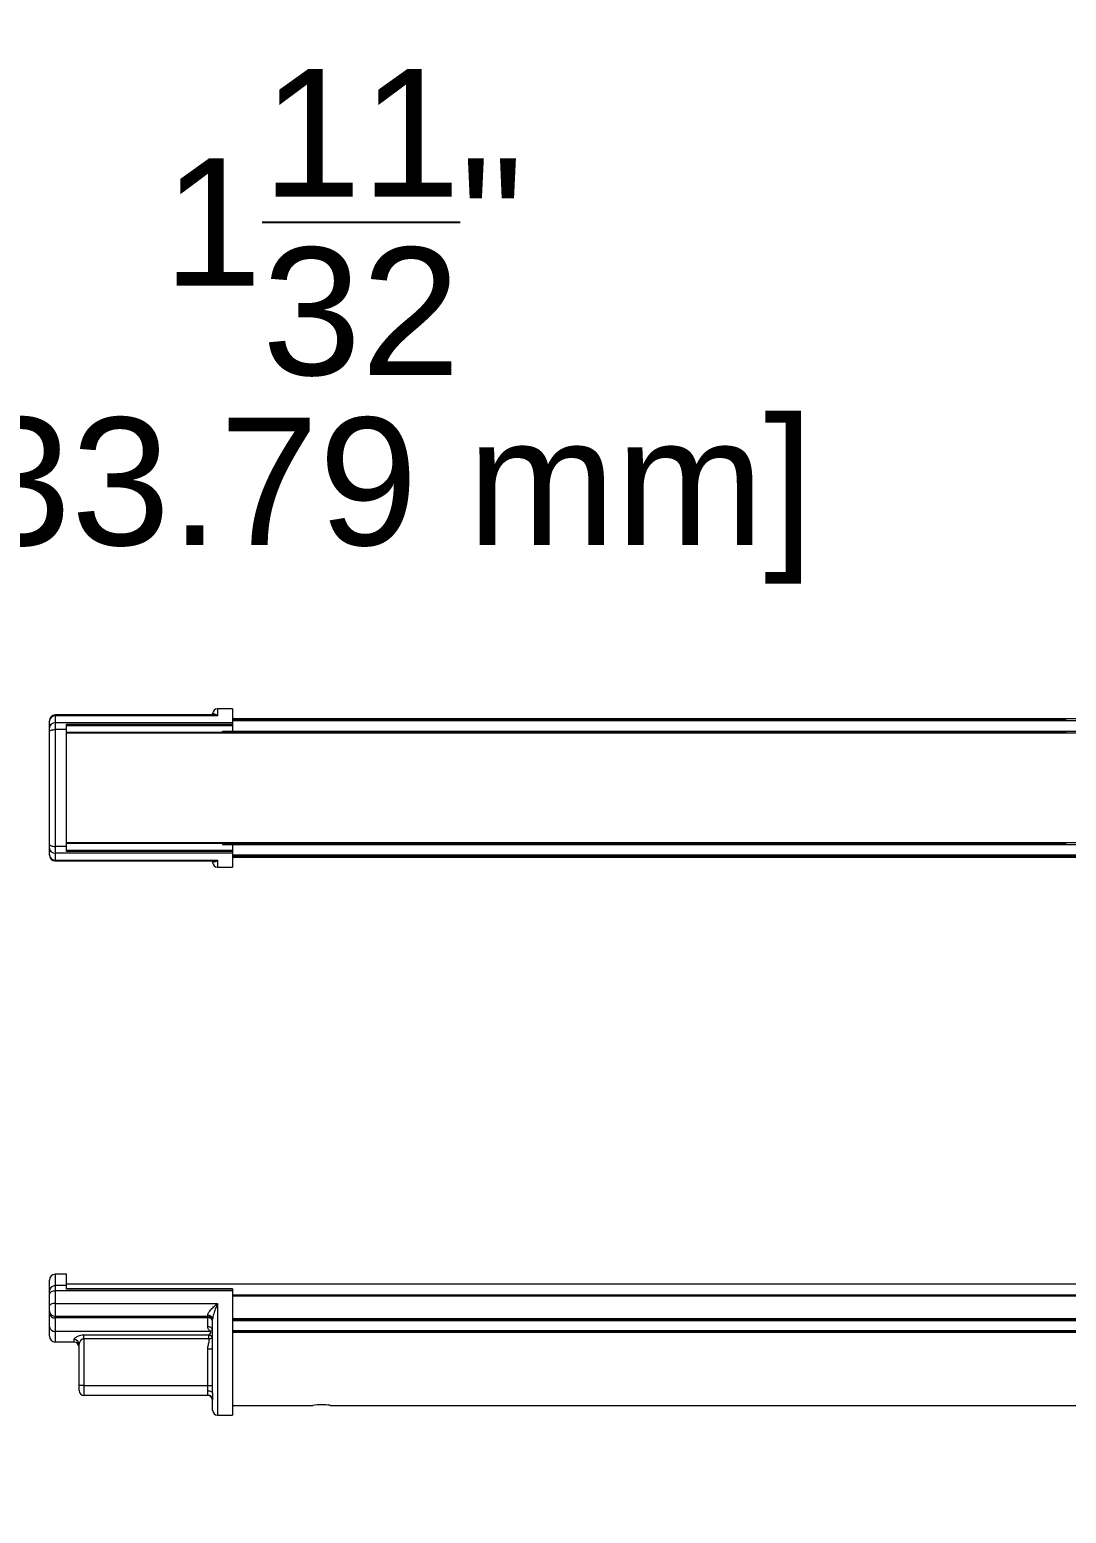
# Model space of a CAD drawing. Header units: inches. Extents: x -3.6 to 56, y -4.2 to 19.1.
# Drawn here: x 3.7 to 11.83, y 7.43 to 19.06 of the extents above; entities that cross this region are included whole.
import ezdxf

# ---------------------------------------------------------------- set-up
doc = ezdxf.new("R2010")
doc.units = ezdxf.units.IN
doc.header["$MEASUREMENT"] = 0
doc.layers.add('DIMENSIONS', color=1, linetype='Continuous')
doc.styles.get("Standard").update_dxf_attribs({"font": 'Arial.ttf'})
doc.dimstyles.new('Big 1IN', dxfattribs={"dimtxt": 1, "dimasz": 1, "dimexe": 0.18, "dimexo": 0.0625, "dimgap": 0.09, "dimtad": 0, "dimtih": 1, "dimtoh": 1, "dimdec": 5, "dimzin": 0, "dimdsep": 46, "dimlunit": 4, "dimtxsty": 'Standard', "dimcen": 0.5, "dimadec": 0, "dimazin": 0, "dimtfac": 1, "dimtdec": 5, "dimtofl": 0, "dimtmove": 0, "dimatfit": 3, "dimfxl": 1, "dimtolj": 1, "dimtzin": 0, "dimarcsym": 0})

# ---------------------------------------------------------------- blocks, each defined once
blk = doc.blocks.new('*D13')
at = {"layer": 'Defpoints', "color": 0, "transparency": 16777216}
for p in [(-0.163, 12.35), (-0.159, 8.921), (1.171, 8.922)]:
    blk.add_point(p, dxfattribs=at)
at = {"layer": 'DIMENSIONS', "color": 0, "lineweight": -2, "transparency": 16777216}
for p, q in [((0.502, 12.351), (2.262, 16.739)), ((2.262, 16.739), (2.442, 16.739)), ((-0.159, 8.983), (-0.163, 12.53)), ((1.171, 8.985), (1.167, 12.532)), ((-1.163, 12.349), (-2.163, 12.348)), ((1.167, 12.352), (-0.163, 12.35)), ((2.167, 12.353), (3.167, 12.354))]:
    blk.add_line(p, q, dxfattribs=at)
at = {"layer": 'DIMENSIONS', "color": 0, "transparency": 16777216}
for points in [[(-1.163, 12.516), (-1.163, 12.182), (-0.163, 12.35)], [(2.167, 12.52), (2.168, 12.186), (1.167, 12.352)]]:
    blk.add_solid(points, dxfattribs=at)
at = {"layer": 'DIMENSIONS', "color": 0, "transparency": 16777216, "insert": (6.161, 16.739), "char_height": 1, "attachment_point": 5}
blk.add_mtext('\\A1;1{\\H1x;\\S11/32;}"\\P [33.79 mm]', dxfattribs=at)
blk = doc.blocks.new('*D14')
at = {"layer": 'Defpoints', "color": 0, "transparency": 16777216}
for p in [(-3.411, 9.459), (0.506, 9.459), (0.506, 8.127)]:
    blk.add_point(p, dxfattribs=at)
at = {"layer": 'DIMENSIONS', "color": 0, "lineweight": -2, "transparency": 16777216}
for p, q in [((-3.411, 10.459), (-3.411, 11.459)), ((0.443, 9.459), (-3.591, 9.459)), ((0.443, 8.127), (-3.591, 8.127)), ((-3.411, 7.127), (-3.411, 6.127)), ((-3.411, -1.984), (-3.411, 6.127)), ((-2.411, -1.984), (-3.411, -1.984))]:
    blk.add_line(p, q, dxfattribs=at)
at = {"layer": 'DIMENSIONS', "color": 0, "transparency": 16777216}
for points in [[(-3.578, 10.459), (-3.245, 10.459), (-3.411, 9.459)], [(-3.578, 7.127), (-3.245, 7.127), (-3.411, 8.127)]]:
    blk.add_solid(points, dxfattribs=at)
at = {"layer": 'DIMENSIONS', "color": 0, "transparency": 16777216, "char_height": 1, "attachment_point": 5}
for s, insert in [('\\A1;1{\\H1x;\\S11/32;}"', (1.076, -0.724)), ('\\A1;[33.83 mm]', (1.076, -2.71))]:
    blk.add_mtext(s, dxfattribs=dict(at, insert=insert))

msp = doc.modelspace()

# ---------------------------------------------------------------- linework, layer by layer
at = {"color": 7, "linetype": 'Continuous', "lineweight": 15}
for p, q in [((5.291683, 13.739989), (5.175285, 13.739989)), ((5.291683, 13.739989), (5.291683, 13.629288)), ((3.856102, 13.642091), (3.856102, 13.644866)), ((3.856102, 13.591031), (3.856102, 13.642091)), ((5.139843, 13.691425), (3.902661, 13.691425)), ((3.902661, 13.684488), (3.902661, 13.629288)), ((5.175285, 13.684488), (3.902661, 13.684488)), ((3.902661, 13.629288), (3.902661, 13.577528)), ((5.291683, 13.629288), (3.902661, 13.629288)), ((3.9919, 13.618349), (5.291683, 13.618349)), ((3.9919, 13.577528), (3.9919, 13.618349)), ((5.136485, 13.691425), (5.136485, 13.70119)), ((11.830534, 13.66239), (5.291683, 13.66239)), ((11.830534, 13.644883), (5.291683, 13.644883)), ((5.291683, 13.629288), (5.291683, 13.618349)), ((5.291683, 13.618349), (5.291683, 13.607215)), ((28.656834, 13.66239), (11.830534, 13.66239)), ((3.856102, 13.559975), (3.856102, 13.591031)), ((3.856102, 12.67842), (3.856102, 13.559975)), ((3.902661, 13.577528), (3.902661, 12.660867)), ((3.9919, 13.577528), (3.902661, 13.577528)), ((5.291683, 13.607215), (3.9919, 13.607215)), ((3.9919, 12.660867), (3.9919, 13.577528)), ((11.830534, 13.552853), (3.9919, 13.552853)), ((5.291683, 13.563195), (5.214084, 13.563195)), ((5.214084, 13.552853), (5.214084, 13.563195)), ((5.291683, 13.607215), (5.291683, 13.563195)), ((3.9919, 12.685542), (11.830534, 12.685542)), ((5.214084, 12.685542), (5.214084, 12.6752)), ((3.856102, 12.647363), (3.856102, 12.67842)), ((3.856102, 12.596304), (3.856102, 12.647363)), ((3.856102, 12.593529), (3.856102, 12.596304)), ((3.9919, 12.660867), (3.902661, 12.660867)), ((3.902661, 12.660867), (3.902661, 12.609107)), ((5.291683, 12.609107), (3.902661, 12.609107)), ((3.902661, 12.609107), (3.902661, 12.553907)), ((3.9919, 12.620045), (3.9919, 12.660867)), ((3.9919, 12.631179), (5.291683, 12.631179)), ((5.291683, 12.620045), (3.9919, 12.620045)), ((5.214084, 12.6752), (5.291683, 12.6752)), ((5.291683, 12.6752), (5.291683, 12.631179)), ((5.291683, 12.631179), (5.291683, 12.620045)), ((5.291683, 12.620045), (5.291683, 12.609107)), ((5.291683, 12.609107), (5.291683, 12.498405)), ((5.291683, 12.593511), (11.830534, 12.593511)), ((5.291683, 12.576004), (11.830534, 12.576004)), ((11.830534, 12.593511), (28.656834, 12.593511)), ((11.830534, 12.576004), (28.656834, 12.576004)), ((3.902661, 12.553907), (5.175285, 12.553907)), ((3.902661, 12.546969), (5.139843, 12.546969)), ((5.136485, 12.537205), (5.136485, 12.546969)), ((5.175285, 12.498405), (5.291683, 12.498405)), ((3.9919, 9.306671), (3.902661, 9.306671)), ((3.9919, 9.216968), (3.9919, 9.306671)), ((3.856102, 9.173844), (3.856102, 9.260111)), ((3.902661, 9.216968), (3.902661, 9.175499)), ((3.9919, 9.216968), (3.902661, 9.216968)), ((11.830534, 9.229072), (3.9919, 9.229072)), ((3.9919, 9.188995), (3.9919, 9.216968)), ((5.291683, 9.191432), (3.9919, 9.191432)), ((5.291683, 9.191432), (5.291683, 9.188995)), ((28.656834, 9.229072), (11.830534, 9.229072)), ((3.856102, 9.148962), (3.856102, 9.173844)), ((3.856102, 9.059007), (3.856102, 9.148962)), ((3.902661, 9.175499), (3.902661, 9.07825)), ((5.291683, 9.175499), (3.902661, 9.175499)), ((3.902661, 9.07825), (5.175285, 9.07825)), ((3.902661, 9.07825), (3.902661, 8.977081)), ((5.291683, 9.188995), (3.9919, 9.188995)), ((5.291683, 9.188995), (5.291683, 9.175499)), ((5.291683, 9.175499), (5.291683, 8.200885)), ((11.830534, 9.136537), (5.291683, 9.136537)), ((28.656834, 9.136537), (11.830534, 9.136537)), ((3.856102, 9.01854), (3.856102, 9.059007)), ((3.856102, 8.998496), (3.856102, 9.01854)), ((3.856102, 8.893177), (3.856102, 8.998496)), ((3.902661, 8.977081), (5.097686, 8.977081)), ((3.902661, 8.977081), (3.902661, 8.964554)), ((5.097686, 8.964554), (3.902661, 8.964554)), ((3.902661, 8.964554), (3.902661, 8.859235)), ((5.097686, 8.977081), (5.097686, 8.985185)), ((5.097686, 8.964554), (5.097686, 8.977081)), ((5.097686, 8.8946), (5.097686, 8.964554)), ((3.856102, 8.821677), (3.856102, 8.893177)), ((3.902661, 8.859235), (5.11678, 8.859235)), ((3.902661, 8.859235), (3.902661, 8.775118)), ((5.136485, 8.373408), (5.136485, 8.954689)), ((11.830534, 8.949715), (5.291683, 8.949715)), ((5.291683, 8.856597), (11.830534, 8.856597)), ((28.656834, 8.949715), (11.830534, 8.949715)), ((11.830534, 8.856597), (18.186551, 8.856597)), ((4.050099, 8.775118), (3.902661, 8.775118)), ((4.050099, 8.775118), (4.050099, 8.794973)), ((4.088899, 8.433682), (4.088899, 8.758655)), ((4.127698, 8.831374), (5.106649, 8.831374)), ((4.127698, 8.799606), (4.127698, 8.831374)), ((5.106649, 8.799606), (4.127698, 8.799606)), ((4.127698, 8.799606), (4.127698, 8.433682)), ((5.106649, 8.799606), (5.106649, 8.831374)), ((5.097686, 8.433682), (5.097686, 8.720436)), ((5.097686, 8.720436), (5.136485, 8.720436)), ((4.088899, 8.394883), (4.088899, 8.433682)), ((4.127698, 8.433682), (4.088899, 8.433682)), ((4.127698, 8.433682), (5.097686, 8.433682)), ((4.127698, 8.433682), (4.127698, 8.356083)), ((5.097686, 8.433682), (5.136485, 8.433682)), ((5.097686, 8.393499), (5.097686, 8.433682)), ((5.097686, 8.356083), (4.127698, 8.356083)), ((5.097686, 8.356083), (5.097686, 8.357553)), ((5.136485, 8.239685), (5.136485, 8.319489)), ((5.291683, 8.278484), (5.922175, 8.278484)), ((6.057119, 8.278484), (11.830534, 8.278484)), ((11.830534, 8.278484), (18.089552, 8.278484)), ((5.175285, 8.200885), (5.291683, 8.200885))]:
    msp.add_line(p, q, dxfattribs=at)
at = {"color": 8, "linetype": 'Continuous', "lineweight": 15}
for p, q in [((5.175285, 13.739989), (5.175285, 13.684488)), ((3.902661, 13.691425), (3.902661, 13.684488)), ((5.291683, 13.661691), (11.830534, 13.661691)), ((11.830534, 13.653941), (5.291683, 13.653941)), ((11.830534, 13.64463), (5.291683, 13.64463)), ((28.656834, 13.64463), (11.830534, 13.64463)), ((11.830534, 13.548016), (3.9919, 13.548016)), ((5.291683, 13.564164), (11.830534, 13.564164)), ((11.830534, 13.564164), (28.656834, 13.564164)), ((28.656834, 13.548016), (11.830534, 13.548016)), ((3.9919, 12.690378), (11.830534, 12.690378)), ((11.830534, 12.690378), (28.656834, 12.690378)), ((11.830534, 12.674231), (5.291683, 12.674231)), ((5.291683, 12.593765), (11.830534, 12.593765)), ((5.291683, 12.584454), (11.830534, 12.584454)), ((11.830534, 12.576704), (5.291683, 12.576704)), ((28.656834, 12.674231), (11.830534, 12.674231)), ((11.830534, 12.593765), (28.656834, 12.593765)), ((11.830534, 12.584454), (28.656834, 12.584454)), ((28.656834, 12.576704), (11.830534, 12.576704)), ((3.902661, 12.553907), (3.902661, 12.546969)), ((5.175285, 12.553907), (5.175285, 12.498405)), ((3.902661, 9.306671), (3.902661, 9.216968)), ((5.175285, 9.07825), (5.175285, 8.200885)), ((5.291683, 9.145199), (11.830534, 9.145199)), ((11.830534, 9.133227), (5.291683, 9.133227)), ((11.830534, 9.145199), (28.656834, 9.145199)), ((28.656834, 9.133227), (11.830534, 9.133227)), ((5.291683, 8.959443), (11.830534, 8.959443)), ((11.830534, 8.959443), (28.656834, 8.959443)), ((11.830534, 8.941955), (5.291683, 8.941955)), ((5.291683, 8.864356), (11.830534, 8.864356)), ((11.830534, 8.84923), (5.291683, 8.84923)), ((28.656834, 8.941955), (11.830534, 8.941955)), ((11.830534, 8.864356), (18.186551, 8.864356)), ((18.186551, 8.84923), (11.830534, 8.84923))]:
    msp.add_line(p, q, dxfattribs=at)
at = {"color": 7, "linetype": 'Continuous', "lineweight": 15, "flags": 128}
for points in [[(3.856102, 13.559975), (3.856996, 13.563399), (3.859646, 13.566692), (3.863949, 13.569727), (3.869739, 13.572387), (3.876794, 13.57457), (3.884844, 13.576192), (3.893578, 13.57719), (3.902661, 13.577528)], [(3.856102, 12.67842), (3.856996, 12.674995), (3.859646, 12.671703), (3.863949, 12.668668), (3.869739, 12.666008), (3.876794, 12.663825), (3.884844, 12.662203), (3.893578, 12.661204), (3.902661, 12.660867)], [(3.902661, 9.175499), (3.893578, 9.174989), (3.884844, 9.173479), (3.876794, 9.171027), (3.869739, 9.167727), (3.863949, 9.163705), (3.859646, 9.159118), (3.856996, 9.15414), (3.856102, 9.148962)], [(3.902661, 9.07825), (3.893578, 9.07788), (3.884844, 9.076785), (3.876794, 9.075007), (3.869739, 9.072614), (3.863949, 9.069698), (3.859646, 9.066371), (3.856996, 9.062761), (3.856102, 9.059007)], [(5.106649, 8.799606), (5.110937, 8.800591), (5.11517, 8.801563), (5.119294, 8.80251), (5.123253, 8.803419), (5.126999, 8.80428), (5.130482, 8.805079), (5.133658, 8.805809), (5.136485, 8.806458)], [(5.097686, 8.393499), (5.105255, 8.393113), (5.112534, 8.39197), (5.119242, 8.390113), (5.125121, 8.387615), (5.129946, 8.38457), (5.133532, 8.381096), (5.13574, 8.377327), (5.136485, 8.373408)]]:
    msp.add_lwpolyline(points, dxfattribs=at)
at = {"color": 7, "linetype": 'Continuous', "lineweight": 15}
for centre, radius, start, end in [((5.175285, 13.70119), 0.038799, 90, 180), ((3.902661, 13.644866), 0.046559, 90, 180), ((3.900673, 13.639907), 0.044625, 87.4468493, 177.1952895), ((3.89888, 13.58643), 0.043025, 84.9587028, 173.8601254), ((3.89888, 12.651965), 0.043025, 186.1398746, 275.0412972), ((3.900673, 12.598487), 0.044625, 182.8047105, 272.5531507), ((3.902661, 12.593529), 0.046559, 180, 270), ((5.175285, 12.537205), 0.038799, 180, 270), ((3.902661, 9.260111), 0.046559, 90, 180), ((3.901007, 9.172057), 0.044941, 87.8908663, 177.7222722), ((3.90025, 9.021247), 0.044231, 183.5095317, 273.1240569), ((3.897207, 9.005977), 0.041781, 190.3152915, 277.5002284), ((5.101393, 8.949972), 0.035407, 7.654412, 96.0103169), ((5.099695, 8.940277), 0.036859, 3.5088929, 93.1248569), ((5.102231, 8.930035), 0.034817, 10.3146509, 97.5009929), ((3.897207, 8.900658), 0.041781, 190.3153001, 277.5002126), ((5.102231, 8.860081), 0.034817, 10.3146339, 97.5010186), ((5.130966, 8.82837), 0.033969, 80.6485998, 114.6833139), ((3.902661, 8.821677), 0.046559, 180, 270), ((4.0513, 8.757371), 0.037621, 1.9558464, 91.8290415), ((4.050099, 8.736318), 0.038799, 0, 90), ((5.091088, 8.782418), 0.05137, 27.9038582, 72.3668273), ((4.127698, 8.394883), 0.038799, 180, 270), ((5.09805, 8.319118), 0.038437, 0.5525808, 90.5429667), ((5.097686, 8.317284), 0.038799, 0, 90), ((5.990071, 7.737545), 0.545183, 82.9357221, 97.1540925), ((5.175285, 8.239685), 0.038799, 180, 270)]:
    msp.add_arc(centre, radius, start, end, dxfattribs=at)
at = {"color": 8, "linetype": 'Continuous', "lineweight": 15}
for points, knots in [([(5.137821, 13.691425), (5.138005, 13.692356), (5.138969, 13.697224), (5.145642, 13.700293), (5.156307, 13.6996), (5.16711, 13.692499), (5.17351, 13.686348), (5.175231, 13.684544), (5.175285, 13.684488)], [0, 0, 0, 0, 0.050751319, 0.265545365, 0.567353882, 0.883865163, 0.996357217, 1, 1, 1, 1]), ([(5.175285, 13.684488), (5.175184, 13.684525), (5.171744, 13.685801), (5.160133, 13.689694), (5.148983, 13.690418), (5.141079, 13.690932)], [0, 0, 0, 0, 0.008735627, 0.297294643, 1, 1, 1, 1]), ([(5.175285, 12.553907), (5.175231, 12.553851), (5.17351, 12.552047), (5.16711, 12.545896), (5.156307, 12.538795), (5.145642, 12.538102), (5.138969, 12.541171), (5.138005, 12.546039), (5.137821, 12.546969)], [0, 0, 0, 0, 0.003642783, 0.116134837, 0.432646118, 0.734454635, 0.949248681, 1, 1, 1, 1]), ([(5.139843, 12.547301), (5.148155, 12.547835), (5.159713, 12.548577), (5.171744, 12.552594), (5.175184, 12.55387), (5.175285, 12.553907)], [0, 0, 0, 0, 0.713133726, 0.991570797, 1, 1, 1, 1])]:
    msp.add_open_spline(points, degree=3, knots=knots, dxfattribs=at)
at = {"color": 7, "linetype": 'Continuous', "lineweight": 15}
for points, knots in [([(5.097686, 8.985185), (5.098169, 8.98846), (5.098806, 8.992773), (5.103924, 9.003706), (5.115416, 9.020492), (5.137688, 9.044848), (5.158964, 9.064584), (5.171744, 9.075346), (5.175184, 9.078167), (5.175285, 9.07825)], [0, 0, 0, 0, 0.1123417714, 0.1479913225, 0.3393827289, 0.6089564157, 0.8947163941, 0.9969063743, 1, 1, 1, 1]), ([(5.175285, 9.07825), (5.175231, 9.078125), (5.17351, 9.074143), (5.167104, 9.05906), (5.156364, 9.032139), (5.145471, 9.000129), (5.138094, 8.973667), (5.136964, 8.960339), (5.136485, 8.954689)], [0, 0, 0, 0, 0.003289624, 0.104875842, 0.390702112, 0.663251015, 0.857221291, 1, 1, 1, 1]), ([(5.11678, 8.859235), (5.111589, 8.865111), (5.102781, 8.87508), (5.097957, 8.887626), (5.097729, 8.893497), (5.097686, 8.8946)], [0, 0, 0, 0, 0.5382577301, 0.9132720429, 1, 1, 1, 1]), ([(5.106649, 8.831374), (5.111628, 8.835372), (5.11794, 8.840441), (5.123288, 8.847713), (5.123076, 8.851774), (5.120475, 8.855476), (5.118037, 8.857956), (5.11678, 8.859235)], [0, 0, 0, 0, 0.503882221, 0.638874638, 0.738216931, 0.865018471, 1, 1, 1, 1]), ([(4.050099, 8.794973), (4.051137, 8.798389), (4.053236, 8.805301), (4.068719, 8.817057), (4.089734, 8.826253), (4.110882, 8.830814), (4.123103, 8.831221), (4.127698, 8.831374)], [0, 0, 0, 0, 0.2235108724, 0.4522945699, 0.6976689904, 0.8863323244, 1, 1, 1, 1]), ([(4.127698, 8.799606), (4.125378, 8.799441), (4.122042, 8.799203), (4.116, 8.797315), (4.107313, 8.792725), (4.097848, 8.782912), (4.090488, 8.770289), (4.089425, 8.76251), (4.088899, 8.758655)], [0, 0, 0, 0, 0.093051434, 0.133813726, 0.259484445, 0.505427491, 0.754937693, 1, 1, 1, 1]), ([(5.097686, 8.720436), (5.097692, 8.72113), (5.097796, 8.732464), (5.102909, 8.752715), (5.110471, 8.778273), (5.107718, 8.793639), (5.106649, 8.799606)], [0, 0, 0, 0, 0.025918769, 0.423152451, 0.776011556, 1, 1, 1, 1]), ([(5.097686, 8.357553), (5.097869, 8.360115), (5.098235, 8.365219), (5.097889, 8.379679), (5.097734, 8.390187), (5.097686, 8.393499)], [0, 0, 0, 0, 0.408401862, 0.8134879, 1, 1, 1, 1]), ([(5.136485, 8.373408), (5.13651, 8.369106), (5.136588, 8.355246), (5.13676, 8.33534), (5.136577, 8.324768), (5.136485, 8.319489)], [0, 0, 0, 0, 0.18391304, 0.592459242, 1, 1, 1, 1])]:
    msp.add_open_spline(points, degree=3, knots=knots, dxfattribs=at)

# ---------------------------------------------------------------- dimensions: what is measured, and where the dimension line sits
at = {"layer": 'DIMENSIONS'}
for base, p1, p2, angle, picture, middle, dimtype in [((-0.1629133, 12.3502363), (1.1712759, 8.9220311), (-0.1589683, 8.920501), 180.0659037, '*D13', (2.5322357, 16.738584), 161), ((-3.411186, 9.459367), (0.505827, 8.127336), (0.505827, 9.459367), 90, '*D14', (-2.32955, -1.983544), 160)]:
    dim = msp.add_linear_dim(base=base, p1=p1, p2=p2, angle=angle, dimstyle='Big 1IN', override={"dimpost": '\\X', "dimtmove": 1}, dxfattribs=at)
    dim.commit()
    dim.dimension.update_dxf_attribs({"geometry": picture, "text_midpoint": middle, "dimtype": dimtype})

doc.saveas('drawing.dxf')
